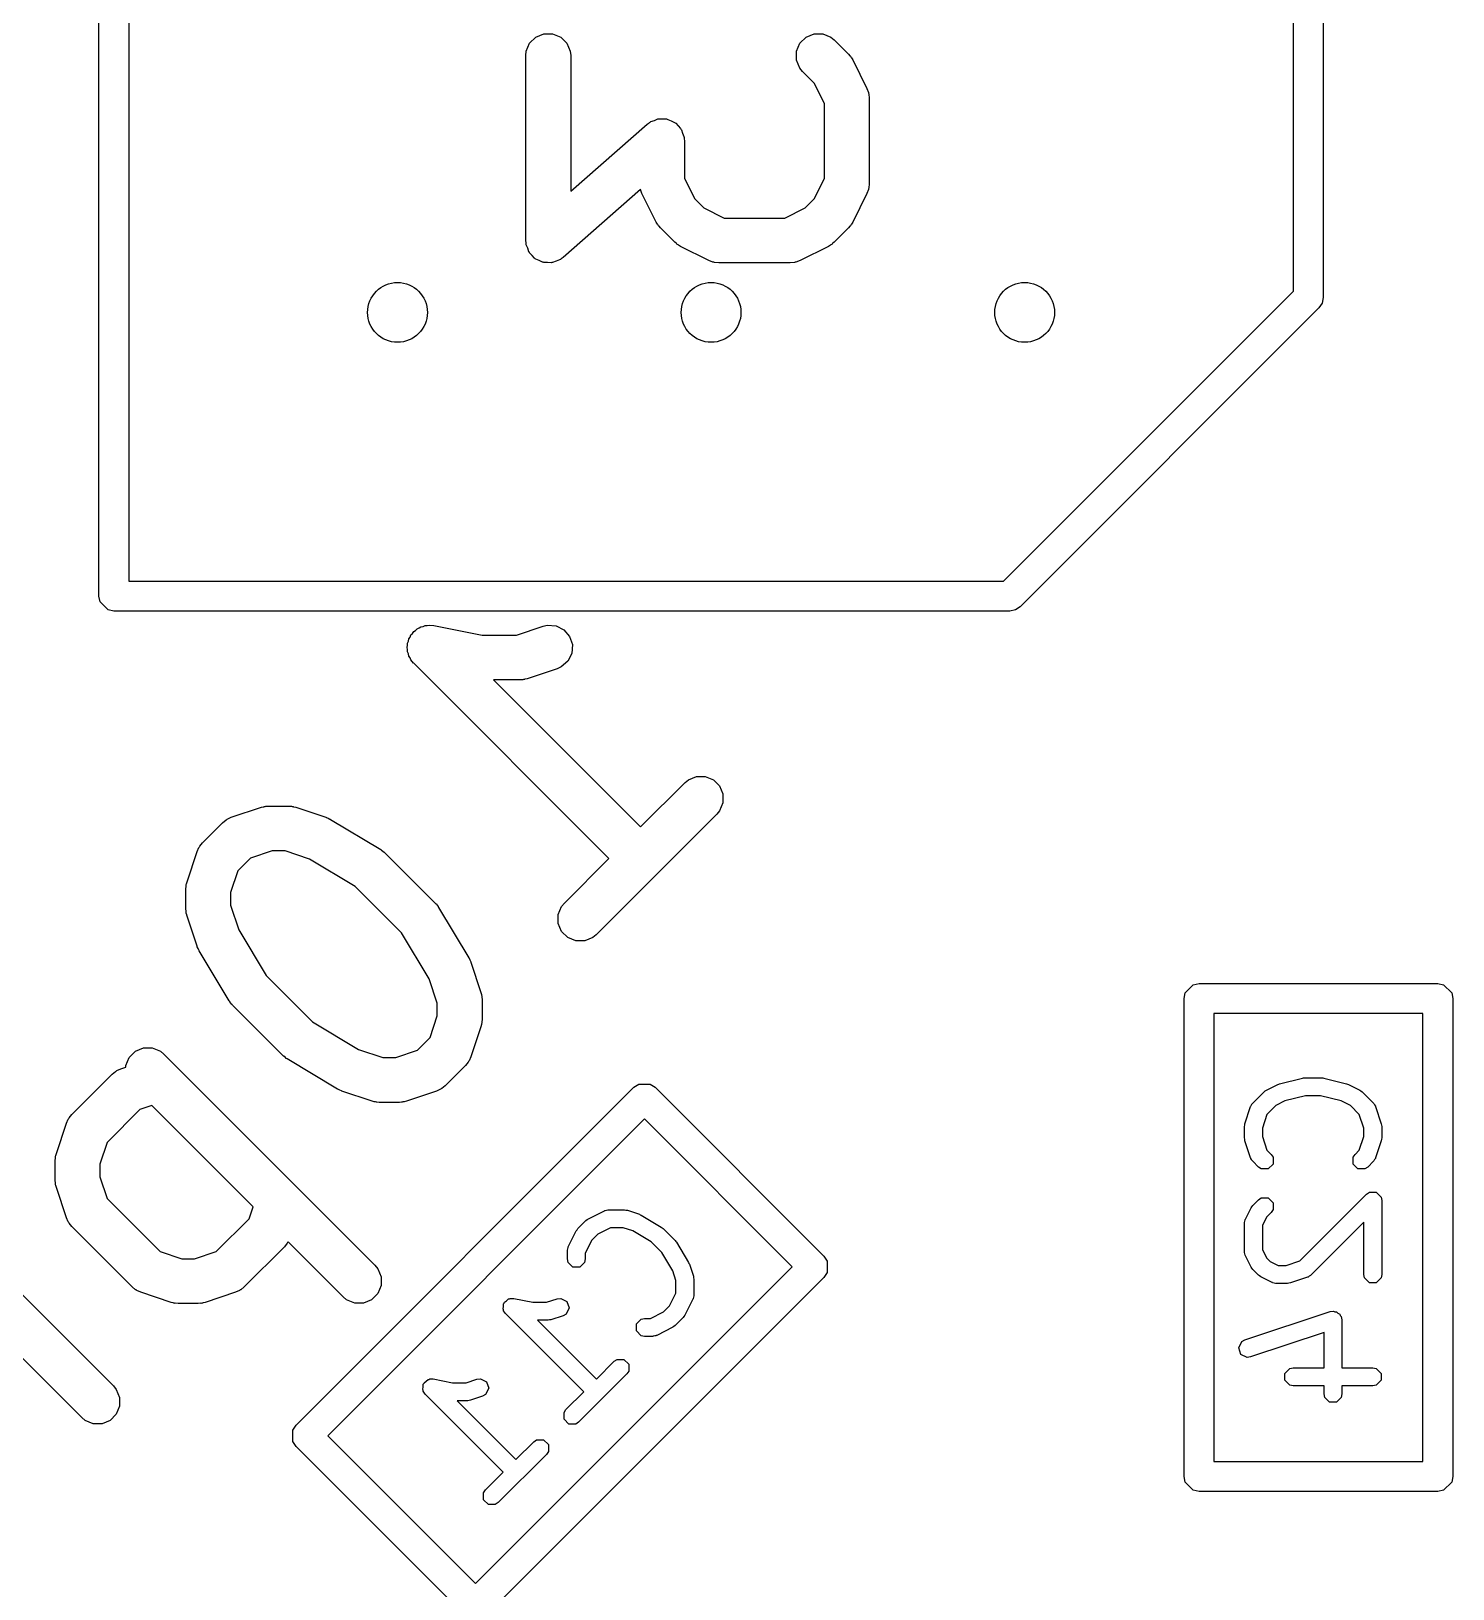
# Model space of a CAD drawing. Extents: x 5.16 to 7.34, y -5.04 to -3.86.
# Drawn here: x 5.8103 to 5.9977, y -4.8413 to -4.636 of the extents above; entities that cross this region are included whole.
import ezdxf

# ---------------------------------------------------------------- set-up
doc = ezdxf.new("R2010")
doc.units = 0
doc.header["$MEASUREMENT"] = 0
doc.layers.add('BLACK', color=7, linetype='CONTINUOUS')

msp = doc.modelspace()

# ---------------------------------------------------------------- linework, layer by layer
at = {"layer": 'BLACK', "linetype": 'CONTINUOUS'}
for p, q in [((5.98063, -4.55299), (5.98063, -4.6711)), ((5.82315, -4.55496), (5.82315, -4.7085)), ((5.97669, -4.67029), (5.97669, -4.55496)), ((5.81921, -4.71047), (5.81921, -4.56536)), ((5.87556, -4.63866), (5.876, -4.63759)), ((5.876, -4.63759), (5.87682, -4.63678)), ((5.87682, -4.63678), (5.87788, -4.63634)), ((5.87788, -4.63634), (5.87903, -4.63634)), ((5.87903, -4.63634), (5.8801, -4.63678)), ((5.8801, -4.63678), (5.88091, -4.63759)), ((5.88091, -4.63759), (5.88135, -4.63866)), ((5.91118, -4.63866), (5.91162, -4.63759)), ((5.91162, -4.63759), (5.91244, -4.63678)), ((5.91244, -4.63678), (5.9135, -4.63634)), ((5.9135, -4.63634), (5.91465, -4.63634)), ((5.91465, -4.63634), (5.91572, -4.63678)), ((5.91572, -4.63678), (5.91617, -4.63714)), ((5.91617, -4.63714), (5.91804, -4.63902)), ((5.8755, -4.63923), (5.87556, -4.63866)), ((5.8755, -4.6636), (5.8755, -4.63923)), ((5.88135, -4.63866), (5.88141, -4.63923)), ((5.88141, -4.63923), (5.88141, -4.6571)), ((5.91118, -4.63981), (5.91118, -4.63866)), ((5.91162, -4.64087), (5.91118, -4.63981)), ((5.91804, -4.63902), (5.91823, -4.63924)), ((5.91823, -4.63924), (5.91829, -4.6393)), ((5.91829, -4.6393), (5.91834, -4.63938)), ((5.91834, -4.63938), (5.91841, -4.63947)), ((5.91841, -4.63947), (5.91844, -4.63954)), ((5.91844, -4.63954), (5.91859, -4.63979)), ((5.91859, -4.63979), (5.92047, -4.64354)), ((5.91199, -4.64132), (5.91162, -4.64087)), ((5.91353, -4.64286), (5.91199, -4.64132)), ((5.91487, -4.64555), (5.91353, -4.64286)), ((5.92047, -4.64354), (5.92068, -4.64408)), ((5.91487, -4.65541), (5.91487, -4.64555)), ((5.92068, -4.64408), (5.92068, -4.64418)), ((5.92068, -4.64418), (5.92072, -4.64428)), ((5.92072, -4.64428), (5.92078, -4.64486)), ((5.92078, -4.64486), (5.92078, -4.6561)), ((5.89151, -4.64826), (5.89176, -4.64808)), ((5.89176, -4.64808), (5.89182, -4.64802)), ((5.89182, -4.64802), (5.89187, -4.648)), ((5.89187, -4.648), (5.89198, -4.64792)), ((5.89198, -4.64792), (5.89244, -4.64777)), ((5.89244, -4.64777), (5.89288, -4.64758)), ((5.89288, -4.64758), (5.89298, -4.64758)), ((5.89298, -4.64758), (5.89307, -4.64755)), ((5.89307, -4.64755), (5.89355, -4.64758)), ((5.89355, -4.64758), (5.89403, -4.64758)), ((5.89403, -4.64758), (5.89412, -4.64762)), ((5.89412, -4.64762), (5.89422, -4.64763)), ((5.89422, -4.64763), (5.89465, -4.64784)), ((5.89465, -4.64784), (5.8951, -4.64802)), ((5.8951, -4.64802), (5.89517, -4.6481)), ((5.89517, -4.6481), (5.89526, -4.64814)), ((5.89526, -4.64814), (5.89557, -4.6485)), ((5.88141, -4.6571), (5.89151, -4.64826)), ((5.89557, -4.6485), (5.89591, -4.64884)), ((5.89591, -4.64884), (5.89595, -4.64893)), ((5.89595, -4.64893), (5.89601, -4.64901)), ((5.89601, -4.64901), (5.89617, -4.64946)), ((5.89617, -4.64946), (5.89635, -4.6499)), ((5.89635, -4.6499), (5.89637, -4.65004)), ((5.89637, -4.65004), (5.89638, -4.6501)), ((5.89638, -4.6501), (5.89638, -4.65018)), ((5.89638, -4.65018), (5.89641, -4.65048)), ((5.89641, -4.65048), (5.89641, -4.65541)), ((5.89641, -4.65541), (5.89776, -4.6581)), ((5.91353, -4.6581), (5.91487, -4.65541)), ((5.92078, -4.6561), (5.92072, -4.65668)), ((5.89061, -4.65689), (5.8804, -4.66583)), ((5.89081, -4.65742), (5.89061, -4.65689)), ((5.89269, -4.66117), (5.89081, -4.65742)), ((5.89776, -4.6581), (5.89895, -4.6593)), ((5.91233, -4.6593), (5.91353, -4.6581)), ((5.92047, -4.65742), (5.91859, -4.66117)), ((5.92068, -4.65688), (5.92047, -4.65742)), ((5.92072, -4.65668), (5.92068, -4.65678)), ((5.92068, -4.65678), (5.92068, -4.65688)), ((5.89895, -4.6593), (5.90165, -4.66065)), ((5.90963, -4.66065), (5.91233, -4.6593)), ((5.89285, -4.66142), (5.89269, -4.66117)), ((5.89288, -4.66149), (5.89285, -4.66142)), ((5.89294, -4.66158), (5.89288, -4.66149)), ((5.893, -4.66166), (5.89294, -4.66158)), ((5.89306, -4.66172), (5.893, -4.66166)), ((5.89324, -4.66194), (5.89306, -4.66172)), ((5.89512, -4.66382), (5.89324, -4.66194)), ((5.90165, -4.66065), (5.90963, -4.66065)), ((5.91804, -4.66194), (5.91617, -4.66382)), ((5.91823, -4.66172), (5.91804, -4.66194)), ((5.91829, -4.66166), (5.91823, -4.66172)), ((5.91834, -4.66158), (5.91829, -4.66166)), ((5.91841, -4.66149), (5.91834, -4.66158)), ((5.91844, -4.66142), (5.91841, -4.66149)), ((5.91859, -4.66117), (5.91844, -4.66142)), ((5.87553, -4.66391), (5.8755, -4.6636)), ((5.87553, -4.66399), (5.87553, -4.66391)), ((5.87555, -4.66404), (5.87553, -4.66399)), ((5.87556, -4.66418), (5.87555, -4.66404)), ((5.87575, -4.66462), (5.87556, -4.66418)), ((5.89534, -4.664), (5.89512, -4.66382)), ((5.89539, -4.66406), (5.89534, -4.664)), ((5.89548, -4.66412), (5.89539, -4.66406)), ((5.89556, -4.66418), (5.89548, -4.66412)), ((5.89564, -4.66421), (5.89556, -4.66418)), ((5.89588, -4.66437), (5.89564, -4.66421)), ((5.89963, -4.66624), (5.89588, -4.66437)), ((5.9154, -4.66437), (5.91165, -4.66624)), ((5.91565, -4.66421), (5.9154, -4.66437)), ((5.91572, -4.66418), (5.91565, -4.66421)), ((5.9158, -4.66412), (5.91572, -4.66418)), ((5.91589, -4.66406), (5.9158, -4.66412)), ((5.91594, -4.664), (5.91589, -4.66406)), ((5.91617, -4.66382), (5.91594, -4.664)), ((5.8759, -4.66508), (5.87575, -4.66462)), ((5.87596, -4.66515), (5.8759, -4.66508)), ((5.876, -4.66524), (5.87596, -4.66515)), ((5.87634, -4.66558), (5.876, -4.66524)), ((5.87666, -4.66594), (5.87634, -4.66558)), ((5.87675, -4.66599), (5.87666, -4.66594)), ((5.87682, -4.66606), (5.87675, -4.66599)), ((5.87726, -4.66624), (5.87682, -4.66606)), ((5.87769, -4.66645), (5.87726, -4.66624)), ((5.87779, -4.66646), (5.87769, -4.66645)), ((5.87788, -4.6665), (5.87779, -4.66646)), ((5.87836, -4.6665), (5.87788, -4.6665)), ((5.87884, -4.66653), (5.87836, -4.6665)), ((5.87893, -4.6665), (5.87884, -4.66653)), ((5.87903, -4.6665), (5.87893, -4.6665)), ((5.87948, -4.66632), (5.87903, -4.6665)), ((5.87993, -4.66616), (5.87948, -4.66632)), ((5.88005, -4.66608), (5.87993, -4.66616)), ((5.8801, -4.66606), (5.88005, -4.66608)), ((5.88015, -4.666), (5.8801, -4.66606)), ((5.8804, -4.66583), (5.88015, -4.666)), ((5.90017, -4.66645), (5.89963, -4.66624)), ((5.90028, -4.66646), (5.90017, -4.66645)), ((5.90038, -4.6665), (5.90028, -4.66646)), ((5.90095, -4.66656), (5.90038, -4.6665)), ((5.91033, -4.66656), (5.90095, -4.66656)), ((5.9109, -4.6665), (5.91033, -4.66656)), ((5.911, -4.66646), (5.9109, -4.6665)), ((5.91111, -4.66645), (5.911, -4.66646)), ((5.91165, -4.66624), (5.91111, -4.66645)), ((5.93848, -4.7085), (5.97669, -4.67029)), ((5.98005, -4.67249), (5.94068, -4.71186)), ((5.98048, -4.67186), (5.98005, -4.67249)), ((5.98063, -4.6711), (5.98048, -4.67186)), ((5.82315, -4.7085), (5.93848, -4.7085)), ((5.81936, -4.71123), (5.81921, -4.71047)), ((5.82043, -4.71229), (5.81936, -4.71123)), ((5.82118, -4.71244), (5.82043, -4.71229)), ((5.93929, -4.71244), (5.82118, -4.71244)), ((5.94004, -4.71229), (5.93929, -4.71244)), ((5.94068, -4.71186), (5.94004, -4.71229)), ((5.86007, -4.7161), (5.86023, -4.71586)), ((5.86023, -4.71586), (5.86034, -4.71559)), ((5.86034, -4.71559), (5.86055, -4.71538)), ((5.86055, -4.71538), (5.86071, -4.71514)), ((5.86071, -4.71514), (5.86095, -4.71498)), ((5.86095, -4.71498), (5.86115, -4.71478)), ((5.86115, -4.71478), (5.86142, -4.71466)), ((5.86142, -4.71466), (5.86167, -4.7145)), ((5.86167, -4.7145), (5.86195, -4.71445)), ((5.86195, -4.71445), (5.86222, -4.71434)), ((5.86222, -4.71434), (5.86251, -4.71434)), ((5.86251, -4.71434), (5.8628, -4.71428)), ((5.8628, -4.71428), (5.86337, -4.71434)), ((5.86337, -4.71434), (5.86337, -4.71434)), ((5.86337, -4.71434), (5.86337, -4.71434)), ((5.86337, -4.71434), (5.86337, -4.71434)), ((5.86337, -4.71434), (5.86972, -4.7156)), ((5.86972, -4.7156), (5.87425, -4.7156)), ((5.87425, -4.7156), (5.87777, -4.71443)), ((5.87777, -4.71443), (5.87833, -4.7143)), ((5.87833, -4.7143), (5.87948, -4.71438)), ((5.87948, -4.71438), (5.88051, -4.7149)), ((5.88051, -4.7149), (5.88127, -4.71577)), ((5.88127, -4.71577), (5.88163, -4.71686)), ((5.85984, -4.71723), (5.8599, -4.71695)), ((5.8599, -4.71752), (5.85984, -4.71723)), ((5.8599, -4.71666), (5.86001, -4.71639)), ((5.8599, -4.71695), (5.8599, -4.71666)), ((5.8599, -4.71781), (5.8599, -4.71752)), ((5.86001, -4.71808), (5.8599, -4.71781)), ((5.86001, -4.71639), (5.86007, -4.7161)), ((5.88163, -4.71686), (5.88155, -4.71801)), ((5.86007, -4.71836), (5.86001, -4.71808)), ((5.86023, -4.7186), (5.86007, -4.71836)), ((5.86034, -4.71887), (5.86023, -4.7186)), ((5.8607, -4.71932), (5.86034, -4.71887)), ((5.86071, -4.71932), (5.8607, -4.71932)), ((5.8607, -4.71932), (5.8607, -4.71932)), ((5.88646, -4.74507), (5.86071, -4.71932)), ((5.86071, -4.71932), (5.86071, -4.71932)), ((5.88016, -4.7198), (5.87964, -4.72003)), ((5.88104, -4.71904), (5.88016, -4.7198)), ((5.88155, -4.71801), (5.88104, -4.71904)), ((5.87473, -4.72151), (5.87125, -4.72151)), ((5.87125, -4.72151), (5.89063, -4.74089)), ((5.87502, -4.72148), (5.87473, -4.72151)), ((5.87509, -4.72149), (5.87502, -4.72148)), ((5.8752, -4.72146), (5.87509, -4.72149)), ((5.8753, -4.72145), (5.8752, -4.72146)), ((5.87537, -4.72142), (5.8753, -4.72145)), ((5.87566, -4.72136), (5.87537, -4.72142)), ((5.87964, -4.72003), (5.87566, -4.72136)), ((5.89695, -4.73466), (5.89801, -4.73422)), ((5.89801, -4.73422), (5.89916, -4.73422)), ((5.89916, -4.73422), (5.90023, -4.73466)), ((5.89063, -4.74089), (5.8965, -4.73503)), ((5.8965, -4.73503), (5.89695, -4.73466)), ((5.90023, -4.73466), (5.90104, -4.73548)), ((5.90104, -4.73548), (5.90148, -4.73654)), ((5.83667, -4.73962), (5.84065, -4.73829)), ((5.84065, -4.73829), (5.84094, -4.73823)), ((5.84094, -4.73823), (5.84101, -4.7382)), ((5.84101, -4.7382), (5.84111, -4.73819)), ((5.84111, -4.73819), (5.84121, -4.73816)), ((5.84121, -4.73816), (5.84129, -4.73817)), ((5.84129, -4.73817), (5.84158, -4.73814)), ((5.84158, -4.73814), (5.84424, -4.73814)), ((5.84424, -4.73814), (5.84453, -4.73817)), ((5.84453, -4.73817), (5.8446, -4.73816)), ((5.8446, -4.73816), (5.84471, -4.73819)), ((5.84471, -4.73819), (5.84481, -4.7382)), ((5.84481, -4.7382), (5.84488, -4.73823)), ((5.84488, -4.73823), (5.84517, -4.73829)), ((5.84517, -4.73829), (5.84915, -4.73962)), ((5.90148, -4.73769), (5.90104, -4.73876)), ((5.90148, -4.73654), (5.90148, -4.73769)), ((5.83287, -4.74298), (5.83552, -4.74033)), ((5.83552, -4.74033), (5.83597, -4.73996)), ((5.83597, -4.73996), (5.83606, -4.73992)), ((5.83606, -4.73992), (5.83614, -4.73985)), ((5.83614, -4.73985), (5.83667, -4.73962)), ((5.84915, -4.73962), (5.84919, -4.73964)), ((5.84919, -4.73964), (5.84921, -4.73964)), ((5.84921, -4.73964), (5.84944, -4.73975)), ((5.84944, -4.73975), (5.84967, -4.73985)), ((5.84967, -4.73985), (5.84969, -4.73987)), ((5.84969, -4.73987), (5.84973, -4.73989)), ((5.84973, -4.73989), (5.85636, -4.74386)), ((5.90068, -4.7392), (5.88477, -4.75511)), ((5.90104, -4.73876), (5.90068, -4.7392)), ((5.83083, -4.74811), (5.83215, -4.74414)), ((5.83215, -4.74414), (5.83239, -4.74361)), ((5.83239, -4.74361), (5.83246, -4.74353)), ((5.83246, -4.74353), (5.8325, -4.74343)), ((5.8325, -4.74343), (5.83287, -4.74298)), ((5.84206, -4.74405), (5.8392, -4.745)), ((5.84376, -4.74405), (5.84206, -4.74405)), ((5.84697, -4.74512), (5.84376, -4.74405)), ((5.85636, -4.74386), (5.85644, -4.74392)), ((5.85644, -4.74392), (5.85648, -4.74394)), ((5.85648, -4.74394), (5.85665, -4.74408)), ((5.85665, -4.74408), (5.85682, -4.74421)), ((5.85682, -4.74421), (5.85685, -4.74424)), ((5.85685, -4.74424), (5.85693, -4.74431)), ((5.85693, -4.74431), (5.86356, -4.75094)), ((5.83754, -4.74667), (5.83658, -4.74953)), ((5.8392, -4.745), (5.83754, -4.74667)), ((5.85301, -4.74874), (5.84697, -4.74512)), ((5.88059, -4.75094), (5.88646, -4.74507)), ((5.8307, -4.74868), (5.83072, -4.74858)), ((5.83071, -4.74876), (5.8307, -4.74868)), ((5.83072, -4.74858), (5.83073, -4.74847)), ((5.83073, -4.74847), (5.83076, -4.7484)), ((5.83076, -4.7484), (5.83083, -4.74811)), ((5.85912, -4.75486), (5.85301, -4.74874)), ((5.83068, -4.74905), (5.83071, -4.74876)), ((5.83068, -4.7517), (5.83068, -4.74905)), ((5.83658, -4.74953), (5.83658, -4.75122)), ((5.83071, -4.75199), (5.83068, -4.7517)), ((5.8307, -4.75207), (5.83071, -4.75199)), ((5.83072, -4.75217), (5.8307, -4.75207)), ((5.83073, -4.75228), (5.83072, -4.75217)), ((5.83076, -4.75235), (5.83073, -4.75228)), ((5.83083, -4.75263), (5.83076, -4.75235)), ((5.83215, -4.75661), (5.83083, -4.75263)), ((5.83658, -4.75122), (5.83765, -4.75443)), ((5.86356, -4.75094), (5.86362, -4.75101)), ((5.86362, -4.75101), (5.86366, -4.75104)), ((5.86366, -4.75104), (5.86379, -4.75122)), ((5.86379, -4.75122), (5.86392, -4.75138)), ((5.86392, -4.75138), (5.86394, -4.75142)), ((5.86394, -4.75142), (5.864, -4.75151)), ((5.864, -4.75151), (5.86798, -4.75813)), ((5.87978, -4.75245), (5.88022, -4.75138)), ((5.87978, -4.7536), (5.87978, -4.75245)), ((5.88022, -4.75138), (5.88059, -4.75094)), ((5.83765, -4.75443), (5.84128, -4.76047)), ((5.86275, -4.76089), (5.85912, -4.75486)), ((5.88022, -4.75467), (5.87978, -4.7536)), ((5.88104, -4.75548), (5.88022, -4.75467)), ((5.83217, -4.75665), (5.83215, -4.75661)), ((5.83218, -4.75667), (5.83217, -4.75665)), ((5.83229, -4.7569), (5.83218, -4.75667)), ((5.83239, -4.75714), (5.83229, -4.7569)), ((5.8821, -4.75592), (5.88104, -4.75548)), ((5.88326, -4.75592), (5.8821, -4.75592)), ((5.88432, -4.75548), (5.88326, -4.75592)), ((5.88477, -4.75511), (5.88432, -4.75548)), ((5.8324, -4.75715), (5.83239, -4.75714)), ((5.83242, -4.7572), (5.8324, -4.75715)), ((5.8364, -4.76382), (5.83242, -4.7572)), ((5.86798, -4.75813), (5.868, -4.75817)), ((5.868, -4.75817), (5.86801, -4.75819)), ((5.86801, -4.75819), (5.86812, -4.75842)), ((5.86812, -4.75842), (5.86823, -4.75866)), ((5.86823, -4.75866), (5.86823, -4.75868)), ((5.86823, -4.75868), (5.86825, -4.75872)), ((5.86825, -4.75872), (5.86957, -4.7627)), ((5.84128, -4.76047), (5.84739, -4.76659)), ((5.86382, -4.76411), (5.86275, -4.76089)), ((5.86957, -4.7627), (5.86964, -4.76298)), ((5.86964, -4.76298), (5.86967, -4.76305)), ((5.86967, -4.76305), (5.86968, -4.76316)), ((5.96228, -4.7635), (5.96243, -4.76275)), ((5.96243, -4.76275), (5.9635, -4.76169)), ((5.9635, -4.76169), (5.96425, -4.76154)), ((5.96425, -4.76154), (5.99575, -4.76154)), ((5.99575, -4.76154), (5.9965, -4.76169)), ((5.9965, -4.76169), (5.99757, -4.76275)), ((5.99757, -4.76275), (5.99772, -4.7635)), ((5.83646, -4.7639), (5.8364, -4.76382)), ((5.83648, -4.76394), (5.83646, -4.7639)), ((5.83662, -4.76411), (5.83648, -4.76394)), ((5.83675, -4.76429), (5.83662, -4.76411)), ((5.83678, -4.76431), (5.83675, -4.76429)), ((5.83684, -4.76439), (5.83678, -4.76431)), ((5.84347, -4.77102), (5.83684, -4.76439)), ((5.86382, -4.7658), (5.86382, -4.76411)), ((5.86968, -4.76316), (5.8697, -4.76326)), ((5.8697, -4.76326), (5.8697, -4.76334)), ((5.8697, -4.76334), (5.86972, -4.76363)), ((5.86972, -4.76363), (5.86972, -4.76628)), ((5.96228, -4.8265), (5.96228, -4.7635)), ((5.99772, -4.7635), (5.99772, -4.8265)), ((5.84739, -4.76659), (5.85343, -4.77021)), ((5.86287, -4.76866), (5.86382, -4.7658)), ((5.86957, -4.76722), (5.86825, -4.77119)), ((5.86964, -4.76693), (5.86957, -4.76722)), ((5.86967, -4.76686), (5.86964, -4.76693)), ((5.86968, -4.76675), (5.86967, -4.76686)), ((5.8697, -4.76665), (5.86968, -4.76675)), ((5.86972, -4.76628), (5.8697, -4.76657)), ((5.8697, -4.76657), (5.8697, -4.76665)), ((5.96622, -4.76547), (5.96622, -4.82453)), ((5.99378, -4.76547), (5.96622, -4.76547)), ((5.99378, -4.82453), (5.99378, -4.76547)), ((5.8612, -4.77033), (5.86287, -4.76866)), ((5.82278, -4.77233), (5.82322, -4.77127)), ((5.82322, -4.77127), (5.82404, -4.77045)), ((5.82404, -4.77045), (5.8251, -4.77001)), ((5.8251, -4.77001), (5.82625, -4.77001)), ((5.82625, -4.77001), (5.82732, -4.77045)), ((5.82732, -4.77045), (5.82776, -4.77082)), ((5.82776, -4.77082), (5.8556, -4.79866)), ((5.84355, -4.77108), (5.84347, -4.77102)), ((5.84358, -4.77112), (5.84355, -4.77108)), ((5.84375, -4.77125), (5.84358, -4.77112)), ((5.84392, -4.77139), (5.84375, -4.77125)), ((5.85343, -4.77021), (5.85665, -4.77128)), ((5.85665, -4.77128), (5.85834, -4.77128)), ((5.85834, -4.77128), (5.8612, -4.77033)), ((5.86825, -4.77119), (5.86801, -4.77172)), ((5.82094, -4.77347), (5.82138, -4.77311)), ((5.82138, -4.77311), (5.82148, -4.77307)), ((5.82148, -4.77307), (5.82156, -4.773)), ((5.82156, -4.773), (5.82209, -4.77276)), ((5.82209, -4.77276), (5.82278, -4.77253)), ((5.82278, -4.77253), (5.82278, -4.77233)), ((5.84396, -4.7714), (5.84392, -4.77139)), ((5.84404, -4.77146), (5.84396, -4.7714)), ((5.85067, -4.77544), (5.84404, -4.77146)), ((5.86753, -4.77235), (5.86488, -4.775)), ((5.8679, -4.7719), (5.86753, -4.77235)), ((5.86794, -4.7718), (5.8679, -4.7719)), ((5.86801, -4.77172), (5.86794, -4.7718)), ((5.81563, -4.77878), (5.82094, -4.77347)), ((5.8452, -4.81974), (5.88974, -4.7752)), ((5.86434, -4.77541), (5.86426, -4.77547)), ((5.86443, -4.77536), (5.86434, -4.77541)), ((5.86488, -4.775), (5.86443, -4.77536)), ((5.88974, -4.7752), (5.89038, -4.77477)), ((5.89038, -4.77477), (5.89189, -4.77477)), ((5.89189, -4.77477), (5.89253, -4.7752)), ((5.89253, -4.7752), (5.9148, -4.79747)), ((5.97314, -4.77557), (5.97464, -4.77482)), ((5.97464, -4.77482), (5.97476, -4.77479)), ((5.97476, -4.77479), (5.97488, -4.77473)), ((5.97488, -4.77473), (5.97788, -4.77398)), ((5.97788, -4.77398), (5.97802, -4.77397)), ((5.97802, -4.77397), (5.97816, -4.77395)), ((5.97816, -4.77395), (5.98041, -4.77395)), ((5.98041, -4.77395), (5.98056, -4.77397)), ((5.98056, -4.77397), (5.9807, -4.77398)), ((5.9807, -4.77398), (5.9837, -4.77473)), ((5.9837, -4.77473), (5.98382, -4.77479)), ((5.98382, -4.77479), (5.98394, -4.77482)), ((5.98394, -4.77482), (5.98544, -4.77557)), ((5.85071, -4.77546), (5.85067, -4.77544)), ((5.85073, -4.77547), (5.85071, -4.77546)), ((5.85096, -4.77558), (5.85073, -4.77547)), ((5.85119, -4.77569), (5.85096, -4.77558)), ((5.85121, -4.77569), (5.85119, -4.77569)), ((5.85126, -4.77571), (5.85121, -4.77569)), ((5.85523, -4.77704), (5.85126, -4.77571)), ((5.85552, -4.7771), (5.85523, -4.77704)), ((5.85559, -4.77713), (5.85552, -4.7771)), ((5.85569, -4.77714), (5.85559, -4.77713)), ((5.8558, -4.77716), (5.85569, -4.77714)), ((5.85587, -4.77716), (5.8558, -4.77716)), ((5.85617, -4.77719), (5.85587, -4.77716)), ((5.85882, -4.77719), (5.85617, -4.77719)), ((5.85911, -4.77716), (5.85882, -4.77719)), ((5.85919, -4.77716), (5.85911, -4.77716)), ((5.85929, -4.77714), (5.85919, -4.77716)), ((5.85939, -4.77713), (5.85929, -4.77714)), ((5.85947, -4.7771), (5.85939, -4.77713)), ((5.85975, -4.77704), (5.85947, -4.7771)), ((5.86373, -4.77571), (5.85975, -4.77704)), ((5.86426, -4.77547), (5.86373, -4.77571)), ((5.97118, -4.77752), (5.97127, -4.77735)), ((5.97127, -4.77735), (5.9713, -4.77734)), ((5.9713, -4.77734), (5.97133, -4.77729)), ((5.97133, -4.77729), (5.97283, -4.77579)), ((5.97283, -4.77579), (5.97299, -4.77569)), ((5.97299, -4.77569), (5.97314, -4.77557)), ((5.97558, -4.77699), (5.97436, -4.7776)), ((5.97831, -4.77631), (5.97558, -4.77699)), ((5.98027, -4.77631), (5.97831, -4.77631)), ((5.983, -4.77699), (5.98027, -4.77631)), ((5.98421, -4.7776), (5.983, -4.77699)), ((5.98544, -4.77557), (5.98559, -4.77569)), ((5.98559, -4.77569), (5.98575, -4.77579)), ((5.98575, -4.77579), (5.98725, -4.77729)), ((5.98725, -4.77729), (5.98728, -4.77734)), ((5.98728, -4.77734), (5.9873, -4.77735)), ((5.9873, -4.77735), (5.9874, -4.77752)), ((5.81492, -4.77993), (5.81516, -4.7794)), ((5.81516, -4.7794), (5.81523, -4.77932)), ((5.81523, -4.77932), (5.81527, -4.77922)), ((5.81527, -4.77922), (5.81563, -4.77878)), ((5.82462, -4.77814), (5.8203, -4.78246)), ((5.8262, -4.77761), (5.82462, -4.77814)), ((5.83953, -4.79094), (5.8262, -4.77761)), ((5.89114, -4.77938), (5.84938, -4.82114)), ((5.91062, -4.79886), (5.89114, -4.77938)), ((5.97029, -4.78), (5.97104, -4.77775)), ((5.97104, -4.77775), (5.97107, -4.7777)), ((5.97107, -4.77768), (5.97118, -4.77752)), ((5.97107, -4.7777), (5.97107, -4.77768)), ((5.9732, -4.77877), (5.9726, -4.78057)), ((5.97436, -4.7776), (5.9732, -4.77877)), ((5.98538, -4.77877), (5.98421, -4.7776)), ((5.98598, -4.78057), (5.98538, -4.77877)), ((5.9874, -4.77752), (5.9875, -4.77768)), ((5.9875, -4.77768), (5.9875, -4.7777)), ((5.9875, -4.7777), (5.98753, -4.77775)), ((5.98753, -4.77775), (5.98828, -4.78)), ((5.8136, -4.78391), (5.81492, -4.77993)), ((5.97023, -4.78038), (5.97027, -4.78019)), ((5.97023, -4.78188), (5.97023, -4.78038)), ((5.97027, -4.78019), (5.97029, -4.78)), ((5.9726, -4.78057), (5.9726, -4.78168)), ((5.98598, -4.78168), (5.98598, -4.78057)), ((5.98828, -4.78), (5.98831, -4.78019)), ((5.98831, -4.78019), (5.98834, -4.78038)), ((5.98834, -4.78038), (5.98834, -4.78188)), ((5.8203, -4.78246), (5.81935, -4.78532)), ((5.97027, -4.78206), (5.97023, -4.78188)), ((5.97029, -4.78225), (5.97027, -4.78206)), ((5.97104, -4.7845), (5.97029, -4.78225)), ((5.9726, -4.78168), (5.9732, -4.78349)), ((5.9732, -4.78349), (5.97375, -4.78404)), ((5.98483, -4.78404), (5.98538, -4.78349)), ((5.98538, -4.78349), (5.98598, -4.78168)), ((5.98828, -4.78225), (5.98753, -4.7845)), ((5.98831, -4.78206), (5.98828, -4.78225)), ((5.98834, -4.78188), (5.98831, -4.78206)), ((5.81344, -4.78484), (5.81347, -4.78455)), ((5.81344, -4.78749), (5.81344, -4.78484)), ((5.81347, -4.78447), (5.81349, -4.78437)), ((5.81347, -4.78455), (5.81347, -4.78447)), ((5.81349, -4.78437), (5.8135, -4.78426)), ((5.8135, -4.78426), (5.81353, -4.78419)), ((5.81353, -4.78419), (5.8136, -4.78391)), ((5.81935, -4.78532), (5.81935, -4.78701)), ((5.97107, -4.78455), (5.97104, -4.7845)), ((5.97107, -4.78458), (5.97107, -4.78455)), ((5.97118, -4.78474), (5.97107, -4.78458)), ((5.97127, -4.7849), (5.97118, -4.78474)), ((5.9713, -4.78491), (5.97127, -4.7849)), ((5.97133, -4.78496), (5.9713, -4.78491)), ((5.97208, -4.78571), (5.97133, -4.78496)), ((5.97401, -4.78533), (5.97337, -4.78597)), ((5.97375, -4.78404), (5.97401, -4.78442)), ((5.97401, -4.78442), (5.97401, -4.78533)), ((5.98457, -4.78442), (5.98483, -4.78404)), ((5.98457, -4.78533), (5.98457, -4.78442)), ((5.98521, -4.78597), (5.98457, -4.78533)), ((5.98725, -4.78496), (5.9865, -4.78571)), ((5.98728, -4.78491), (5.98725, -4.78496)), ((5.9873, -4.7849), (5.98728, -4.78491)), ((5.9874, -4.78474), (5.9873, -4.7849)), ((5.9875, -4.78458), (5.9874, -4.78474)), ((5.98753, -4.7845), (5.9875, -4.78455)), ((5.9875, -4.78455), (5.9875, -4.78458)), ((5.7933, -4.78673), (5.82114, -4.81457)), ((5.81347, -4.78778), (5.81344, -4.78749)), ((5.81935, -4.78701), (5.8203, -4.78987)), ((5.97246, -4.78597), (5.97208, -4.78571)), ((5.97337, -4.78597), (5.97246, -4.78597)), ((5.98611, -4.78597), (5.98521, -4.78597)), ((5.9865, -4.78571), (5.98611, -4.78597)), ((5.81347, -4.78786), (5.81347, -4.78778)), ((5.81349, -4.78796), (5.81347, -4.78786)), ((5.8135, -4.78807), (5.81349, -4.78796)), ((5.81353, -4.78814), (5.8135, -4.78807)), ((5.8136, -4.78843), (5.81353, -4.78814)), ((5.81492, -4.7924), (5.8136, -4.78843)), ((5.97208, -4.79004), (5.97246, -4.78978)), ((5.97246, -4.78978), (5.97337, -4.78978)), ((5.97337, -4.78978), (5.97401, -4.79042)), ((5.97753, -4.79809), (5.98633, -4.78929)), ((5.98633, -4.78929), (5.98671, -4.78903)), ((5.98671, -4.78903), (5.98671, -4.78903)), ((5.98671, -4.78903), (5.98671, -4.78903)), ((5.98671, -4.78903), (5.98761, -4.78903)), ((5.98761, -4.78903), (5.98825, -4.78967)), ((5.98761, -4.78903), (5.98761, -4.78903)), ((5.98825, -4.78967), (5.98834, -4.79013)), ((5.8203, -4.78987), (5.82727, -4.79684)), ((5.839, -4.79253), (5.83953, -4.79094)), ((5.88374, -4.79253), (5.88586, -4.79147)), ((5.88586, -4.79147), (5.88592, -4.79146)), ((5.88592, -4.79146), (5.88594, -4.79144)), ((5.88594, -4.79144), (5.88612, -4.7914)), ((5.88612, -4.7914), (5.88631, -4.79135)), ((5.88631, -4.79135), (5.88633, -4.79136)), ((5.88633, -4.79136), (5.88639, -4.79135)), ((5.88639, -4.79135), (5.88851, -4.79135)), ((5.88851, -4.79135), (5.8887, -4.79138)), ((5.8887, -4.79138), (5.88888, -4.79141)), ((5.88888, -4.79141), (5.89048, -4.79194)), ((5.97036, -4.7926), (5.97111, -4.7911)), ((5.97111, -4.7911), (5.97122, -4.79095)), ((5.97122, -4.79095), (5.97133, -4.79079)), ((5.97133, -4.79079), (5.97208, -4.79004)), ((5.97375, -4.79171), (5.97314, -4.79233)), ((5.97401, -4.79133), (5.97375, -4.79171)), ((5.97401, -4.79042), (5.97401, -4.79133)), ((5.98834, -4.79013), (5.98834, -4.79987)), ((5.81516, -4.79293), (5.81492, -4.7924)), ((5.81523, -4.79301), (5.81516, -4.79293)), ((5.81527, -4.79311), (5.81523, -4.79301)), ((5.81563, -4.79356), (5.81527, -4.79311)), ((5.82359, -4.80151), (5.81563, -4.79356)), ((5.83469, -4.79684), (5.839, -4.79253)), ((5.88227, -4.79397), (5.88237, -4.79381)), ((5.88237, -4.79381), (5.88343, -4.79275)), ((5.88343, -4.79275), (5.88359, -4.79265)), ((5.88359, -4.79265), (5.88374, -4.79253)), ((5.88667, -4.79371), (5.88497, -4.79456)), ((5.88832, -4.79371), (5.88667, -4.79371)), ((5.88961, -4.79414), (5.88832, -4.79371)), ((5.89048, -4.79194), (5.89059, -4.792)), ((5.89059, -4.792), (5.89071, -4.79205)), ((5.89071, -4.79205), (5.89336, -4.79364)), ((5.89336, -4.79364), (5.89347, -4.79373)), ((5.89347, -4.79373), (5.89359, -4.79381)), ((5.89359, -4.79381), (5.89518, -4.79541)), ((5.97023, -4.79313), (5.97024, -4.79307)), ((5.97023, -4.79687), (5.97023, -4.79313)), ((5.97024, -4.79304), (5.97029, -4.79286)), ((5.97024, -4.79307), (5.97024, -4.79304)), ((5.97029, -4.79286), (5.97032, -4.79267)), ((5.97032, -4.79267), (5.97034, -4.79265)), ((5.97034, -4.79265), (5.97036, -4.7926)), ((5.97314, -4.79233), (5.9726, -4.7934)), ((5.9726, -4.7934), (5.9726, -4.7966)), ((5.98598, -4.79298), (5.979, -4.79996)), ((5.98598, -4.79987), (5.98598, -4.79298)), ((5.84404, -4.79576), (5.84367, -4.79621)), ((5.84408, -4.79566), (5.84404, -4.79576)), ((5.84415, -4.79558), (5.84408, -4.79566)), ((5.84416, -4.79557), (5.84415, -4.79558)), ((5.85143, -4.80284), (5.84416, -4.79557)), ((5.88109, -4.79624), (5.88215, -4.79412)), ((5.88215, -4.79412), (5.88227, -4.79397)), ((5.88418, -4.79535), (5.88333, -4.79705)), ((5.88497, -4.79456), (5.88418, -4.79535)), ((5.89202, -4.79559), (5.88961, -4.79414)), ((5.89341, -4.79697), (5.89202, -4.79559)), ((5.89518, -4.79541), (5.89526, -4.79553)), ((5.89526, -4.79553), (5.89536, -4.79563)), ((5.89536, -4.79563), (5.89695, -4.79828)), ((5.82727, -4.79684), (5.83013, -4.7978)), ((5.83013, -4.7978), (5.83183, -4.7978)), ((5.83183, -4.7978), (5.83469, -4.79684)), ((5.84367, -4.79621), (5.83837, -4.80151)), ((5.88097, -4.79669), (5.88102, -4.7965)), ((5.88098, -4.79671), (5.88097, -4.79669)), ((5.88097, -4.79677), (5.88098, -4.79671)), ((5.88097, -4.79783), (5.88097, -4.79677)), ((5.88106, -4.79828), (5.88097, -4.79783)), ((5.88102, -4.7965), (5.88106, -4.79632)), ((5.88106, -4.79632), (5.88108, -4.7963)), ((5.88108, -4.7963), (5.88109, -4.79624)), ((5.88333, -4.79783), (5.88324, -4.79828)), ((5.88333, -4.79705), (5.88333, -4.79783)), ((5.89486, -4.79939), (5.89341, -4.79697)), ((5.9148, -4.79747), (5.91523, -4.79811)), ((5.97024, -4.79693), (5.97023, -4.79687)), ((5.97024, -4.79696), (5.97024, -4.79693)), ((5.97029, -4.79714), (5.97024, -4.79696)), ((5.97032, -4.79733), (5.97029, -4.79714)), ((5.97034, -4.79735), (5.97032, -4.79733)), ((5.97036, -4.7974), (5.97034, -4.79735)), ((5.97111, -4.7989), (5.97036, -4.7974)), ((5.9726, -4.7966), (5.97314, -4.79767)), ((5.97314, -4.79767), (5.97361, -4.79815)), ((5.8556, -4.79866), (5.85597, -4.79911)), ((5.85597, -4.79911), (5.85641, -4.80017)), ((5.86886, -4.84062), (5.91062, -4.79886)), ((5.8817, -4.79892), (5.88106, -4.79828)), ((5.8826, -4.79892), (5.8817, -4.79892)), ((5.88324, -4.79828), (5.8826, -4.79892)), ((5.89528, -4.80067), (5.89486, -4.79939)), ((5.89695, -4.79828), (5.89699, -4.79841)), ((5.89699, -4.79841), (5.89706, -4.79852)), ((5.89706, -4.79852), (5.89759, -4.80011)), ((5.91523, -4.79962), (5.9148, -4.80026)), ((5.91523, -4.79811), (5.91523, -4.79811)), ((5.91523, -4.79811), (5.91523, -4.79962)), ((5.97122, -4.79905), (5.97111, -4.7989)), ((5.97133, -4.79921), (5.97122, -4.79905)), ((5.97208, -4.79996), (5.97133, -4.79921)), ((5.97224, -4.80006), (5.97208, -4.79996)), ((5.97239, -4.80018), (5.97224, -4.80006)), ((5.97361, -4.79815), (5.97469, -4.79869)), ((5.97469, -4.79869), (5.97572, -4.79869)), ((5.97572, -4.79869), (5.97753, -4.79809)), ((5.97894, -4.80002), (5.97877, -4.80011)), ((5.97895, -4.79999), (5.97894, -4.80002)), ((5.979, -4.79996), (5.97895, -4.79999)), ((5.98607, -4.80033), (5.98598, -4.79987)), ((5.98834, -4.79987), (5.98825, -4.80033)), ((5.82404, -4.80188), (5.82359, -4.80151)), ((5.82413, -4.80192), (5.82404, -4.80188)), ((5.82421, -4.80199), (5.82413, -4.80192)), ((5.82474, -4.80222), (5.82421, -4.80199)), ((5.83774, -4.80199), (5.83722, -4.80222)), ((5.83782, -4.80192), (5.83774, -4.80199)), ((5.83792, -4.80188), (5.83782, -4.80192)), ((5.83837, -4.80151), (5.83792, -4.80188)), ((5.85641, -4.80132), (5.85597, -4.80239)), ((5.85641, -4.80017), (5.85641, -4.80132)), ((5.9148, -4.80026), (5.87026, -4.8448)), ((5.89528, -4.80232), (5.89528, -4.80067)), ((5.89759, -4.80011), (5.89761, -4.8003)), ((5.89761, -4.8003), (5.89765, -4.80048)), ((5.89765, -4.80048), (5.89765, -4.8026)), ((5.97389, -4.80093), (5.97239, -4.80018)), ((5.97394, -4.80095), (5.97389, -4.80093)), ((5.97396, -4.80097), (5.97394, -4.80095)), ((5.97415, -4.801), (5.97396, -4.80097)), ((5.97433, -4.80105), (5.97415, -4.801)), ((5.97436, -4.80104), (5.97433, -4.80105)), ((5.97441, -4.80106), (5.97436, -4.80104)), ((5.97591, -4.80106), (5.97441, -4.80106)), ((5.9761, -4.80102), (5.97591, -4.80106)), ((5.97629, -4.80099), (5.9761, -4.80102)), ((5.97854, -4.80025), (5.97629, -4.80099)), ((5.97859, -4.80022), (5.97854, -4.80025)), ((5.97862, -4.80022), (5.97859, -4.80022)), ((5.97877, -4.80011), (5.97862, -4.80022)), ((5.98671, -4.80097), (5.98607, -4.80033)), ((5.98761, -4.80097), (5.98671, -4.80097)), ((5.98825, -4.80033), (5.98761, -4.80097)), ((5.82872, -4.80355), (5.82474, -4.80222)), ((5.829, -4.80361), (5.82872, -4.80355)), ((5.82908, -4.80364), (5.829, -4.80361)), ((5.82918, -4.80365), (5.82908, -4.80364)), ((5.82928, -4.80368), (5.82918, -4.80365)), ((5.82936, -4.80367), (5.82928, -4.80368)), ((5.82965, -4.8037), (5.82936, -4.80367)), ((5.8323, -4.8037), (5.82965, -4.8037)), ((5.8326, -4.80367), (5.8323, -4.8037)), ((5.83267, -4.80368), (5.8326, -4.80367)), ((5.83278, -4.80365), (5.83267, -4.80368)), ((5.83288, -4.80364), (5.83278, -4.80365)), ((5.83295, -4.80361), (5.83288, -4.80364)), ((5.83324, -4.80355), (5.83295, -4.80361)), ((5.83722, -4.80222), (5.83324, -4.80355)), ((5.85187, -4.8032), (5.85143, -4.80284)), ((5.85294, -4.80364), (5.85187, -4.8032)), ((5.85409, -4.80364), (5.85294, -4.80364)), ((5.85516, -4.8032), (5.85409, -4.80364)), ((5.85597, -4.80239), (5.85516, -4.8032)), ((5.87251, -4.80442), (5.87257, -4.80409)), ((5.87257, -4.80374), (5.87266, -4.80366)), ((5.87257, -4.80409), (5.87257, -4.80374)), ((5.87266, -4.80366), (5.87268, -4.80354)), ((5.87268, -4.80354), (5.87297, -4.80335)), ((5.87297, -4.80335), (5.87321, -4.8031)), ((5.87321, -4.8031), (5.87333, -4.8031)), ((5.87333, -4.8031), (5.87343, -4.80304)), ((5.87343, -4.80304), (5.8739, -4.80304)), ((5.8739, -4.80304), (5.87643, -4.80354)), ((5.87643, -4.80354), (5.87824, -4.80354)), ((5.87824, -4.80354), (5.87965, -4.80307)), ((5.87965, -4.80307), (5.88011, -4.80302)), ((5.88011, -4.80302), (5.88092, -4.80342)), ((5.88092, -4.80342), (5.88121, -4.80428)), ((5.89364, -4.80481), (5.89443, -4.80402)), ((5.89443, -4.80402), (5.89528, -4.80232)), ((5.89752, -4.80313), (5.89646, -4.80525)), ((5.89754, -4.80307), (5.89752, -4.80313)), ((5.89756, -4.80306), (5.89754, -4.80307)), ((5.89759, -4.80287), (5.89756, -4.80306)), ((5.89764, -4.80269), (5.89759, -4.80287)), ((5.89765, -4.8026), (5.89763, -4.80266)), ((5.89763, -4.80266), (5.89764, -4.80269)), ((5.87257, -4.80452), (5.87251, -4.80442)), ((5.87257, -4.80465), (5.87257, -4.80452)), ((5.87283, -4.80503), (5.87257, -4.80465)), ((5.88313, -4.81533), (5.87283, -4.80503)), ((5.87844, -4.80591), (5.87705, -4.80591)), ((5.87705, -4.80591), (5.8848, -4.81366)), ((5.87862, -4.80587), (5.87844, -4.80591)), ((5.87881, -4.80584), (5.87862, -4.80587)), ((5.8804, -4.80531), (5.87881, -4.80584)), ((5.8808, -4.80509), (5.8804, -4.80531)), ((5.88121, -4.80428), (5.8808, -4.80509)), ((5.89007, -4.80639), (5.89071, -4.80575)), ((5.89071, -4.80575), (5.89116, -4.80566)), ((5.89116, -4.80566), (5.89194, -4.80566)), ((5.89194, -4.80566), (5.89364, -4.80481)), ((5.89624, -4.80556), (5.89518, -4.80662)), ((5.89634, -4.8054), (5.89624, -4.80556)), ((5.89646, -4.80525), (5.89634, -4.8054)), ((5.97029, -4.8085), (5.98154, -4.80475)), ((5.98154, -4.80475), (5.982, -4.8047)), ((5.982, -4.8047), (5.98217, -4.80478)), ((5.98217, -4.80478), (5.98237, -4.80478)), ((5.98237, -4.80478), (5.98256, -4.80498)), ((5.98256, -4.80498), (5.98281, -4.8051)), ((5.98281, -4.8051), (5.98287, -4.80528)), ((5.98287, -4.80528), (5.983, -4.80542)), ((5.983, -4.80542), (5.98309, -4.80587)), ((5.98309, -4.80587), (5.98309, -4.81219)), ((5.81696, -4.81874), (5.80447, -4.80625)), ((5.89007, -4.8073), (5.89007, -4.80639)), ((5.89071, -4.80794), (5.89007, -4.8073)), ((5.89116, -4.80803), (5.89071, -4.80794)), ((5.89222, -4.80803), (5.89116, -4.80803)), ((5.89228, -4.80802), (5.89222, -4.80803)), ((5.89231, -4.80802), (5.89228, -4.80802)), ((5.89249, -4.80797), (5.89231, -4.80802)), ((5.89268, -4.80794), (5.89249, -4.80797)), ((5.89269, -4.80792), (5.89268, -4.80794)), ((5.89275, -4.8079), (5.89269, -4.80792)), ((5.89487, -4.80684), (5.89275, -4.8079)), ((5.89502, -4.80673), (5.89487, -4.80684)), ((5.89518, -4.80662), (5.89502, -4.80673)), ((5.98073, -4.80751), (5.97104, -4.81074)), ((5.98073, -4.81219), (5.98073, -4.80751)), ((5.96949, -4.80954), (5.96989, -4.80873)), ((5.96977, -4.8104), (5.96949, -4.80954)), ((5.96989, -4.80873), (5.97029, -4.8085)), ((5.8848, -4.81366), (5.88715, -4.81131)), ((5.88715, -4.81131), (5.88753, -4.81106)), ((5.88753, -4.81106), (5.88843, -4.81106)), ((5.88843, -4.81106), (5.88907, -4.8117)), ((5.88907, -4.8117), (5.88907, -4.8126)), ((5.97058, -4.8108), (5.96977, -4.8104)), ((5.97104, -4.81074), (5.97058, -4.8108)), ((5.97557, -4.81292), (5.97621, -4.81228)), ((5.97621, -4.81228), (5.97666, -4.81219)), ((5.97666, -4.81219), (5.98073, -4.81219)), ((5.98309, -4.81219), (5.98716, -4.81219)), ((5.98716, -4.81219), (5.98761, -4.81228)), ((5.98761, -4.81228), (5.98825, -4.81292)), ((5.86197, -4.81435), (5.86205, -4.81426)), ((5.86197, -4.81469), (5.86197, -4.81435)), ((5.86205, -4.81426), (5.86208, -4.81414)), ((5.86208, -4.81414), (5.86236, -4.81395)), ((5.86236, -4.81395), (5.86261, -4.81371)), ((5.86261, -4.81371), (5.86273, -4.81371)), ((5.86273, -4.81371), (5.86283, -4.81364)), ((5.86283, -4.81364), (5.86329, -4.81364)), ((5.86329, -4.81364), (5.86583, -4.81415)), ((5.86583, -4.81415), (5.86764, -4.81415)), ((5.86764, -4.81415), (5.86905, -4.81368)), ((5.86905, -4.81368), (5.86951, -4.81362)), ((5.86951, -4.81362), (5.87031, -4.81403)), ((5.87031, -4.81403), (5.8706, -4.81488)), ((5.88882, -4.81298), (5.88245, -4.81935)), ((5.88907, -4.8126), (5.88882, -4.81298)), ((5.97557, -4.81382), (5.97557, -4.81292)), ((5.97621, -4.81446), (5.97557, -4.81382)), ((5.98825, -4.81382), (5.98761, -4.81446)), ((5.98825, -4.81292), (5.98825, -4.81382)), ((5.82114, -4.81457), (5.8215, -4.81502)), ((5.8215, -4.81502), (5.82194, -4.81608)), ((5.82194, -4.81608), (5.82194, -4.81723)), ((5.8619, -4.81503), (5.86197, -4.81469)), ((5.86197, -4.81513), (5.8619, -4.81503)), ((5.86197, -4.81525), (5.86197, -4.81513)), ((5.86222, -4.81563), (5.86197, -4.81525)), ((5.87252, -4.82594), (5.86222, -4.81563)), ((5.86802, -4.81647), (5.86783, -4.81651)), ((5.8682, -4.81645), (5.86802, -4.81647)), ((5.8698, -4.81592), (5.8682, -4.81645)), ((5.8702, -4.81569), (5.8698, -4.81592)), ((5.8706, -4.81488), (5.8702, -4.81569)), ((5.88078, -4.81768), (5.88313, -4.81533)), ((5.97666, -4.81455), (5.97621, -4.81446)), ((5.98073, -4.81455), (5.97666, -4.81455)), ((5.98073, -4.81562), (5.98073, -4.81455)), ((5.98082, -4.81607), (5.98073, -4.81562)), ((5.98146, -4.81671), (5.98082, -4.81607)), ((5.983, -4.81607), (5.98237, -4.81671)), ((5.98309, -4.81562), (5.983, -4.81607)), ((5.98716, -4.81455), (5.98309, -4.81455)), ((5.98309, -4.81455), (5.98309, -4.81562)), ((5.98761, -4.81446), (5.98716, -4.81455)), ((5.8215, -4.8183), (5.82069, -4.81911)), ((5.82194, -4.81723), (5.8215, -4.8183)), ((5.86783, -4.81651), (5.86644, -4.81651)), ((5.86644, -4.81651), (5.87419, -4.82426)), ((5.88053, -4.81806), (5.88078, -4.81768)), ((5.88053, -4.81896), (5.88053, -4.81806)), ((5.98237, -4.81671), (5.98146, -4.81671)), ((5.81741, -4.81911), (5.81696, -4.81874)), ((5.81847, -4.81955), (5.81741, -4.81911)), ((5.81962, -4.81955), (5.81847, -4.81955)), ((5.82069, -4.81911), (5.81962, -4.81955)), ((5.84477, -4.82038), (5.8452, -4.81974)), ((5.84477, -4.82189), (5.84477, -4.82038)), ((5.88117, -4.8196), (5.88053, -4.81896)), ((5.88207, -4.8196), (5.88117, -4.8196)), ((5.88245, -4.81935), (5.88207, -4.8196)), ((5.8452, -4.82253), (5.84477, -4.82189)), ((5.86747, -4.8448), (5.8452, -4.82253)), ((5.84938, -4.82114), (5.86886, -4.84062)), ((5.87419, -4.82426), (5.87654, -4.82192)), ((5.87654, -4.82192), (5.87692, -4.82166)), ((5.87692, -4.82166), (5.87783, -4.82166)), ((5.87783, -4.82166), (5.87847, -4.8223)), ((5.87847, -4.8223), (5.87847, -4.82321)), ((5.87821, -4.82359), (5.87185, -4.82995)), ((5.87847, -4.82321), (5.87821, -4.82359)), ((5.96622, -4.82453), (5.99378, -4.82453)), ((5.87018, -4.82828), (5.87252, -4.82594)), ((5.96243, -4.82725), (5.96228, -4.8265)), ((5.99772, -4.8265), (5.99757, -4.82725)), ((5.86992, -4.82866), (5.87018, -4.82828)), ((5.86992, -4.82957), (5.86992, -4.82866)), ((5.9635, -4.82831), (5.96243, -4.82725)), ((5.96425, -4.82846), (5.9635, -4.82831)), ((5.99575, -4.82846), (5.96425, -4.82846)), ((5.9965, -4.82831), (5.99575, -4.82846)), ((5.99757, -4.82725), (5.9965, -4.82831)), ((5.87056, -4.83021), (5.86992, -4.82957)), ((5.87146, -4.83021), (5.87056, -4.83021)), ((5.87185, -4.82995), (5.87146, -4.83021))]:
    msp.add_line(p, q, dxfattribs=at)
at = {"layer": 'BLACK'}
for centre in [(5.85858, -4.67307), (5.89992, -4.67307), (5.94126, -4.67307)]:
    msp.add_circle(centre, 0.00394, dxfattribs=at)

doc.saveas('drawing.dxf')
